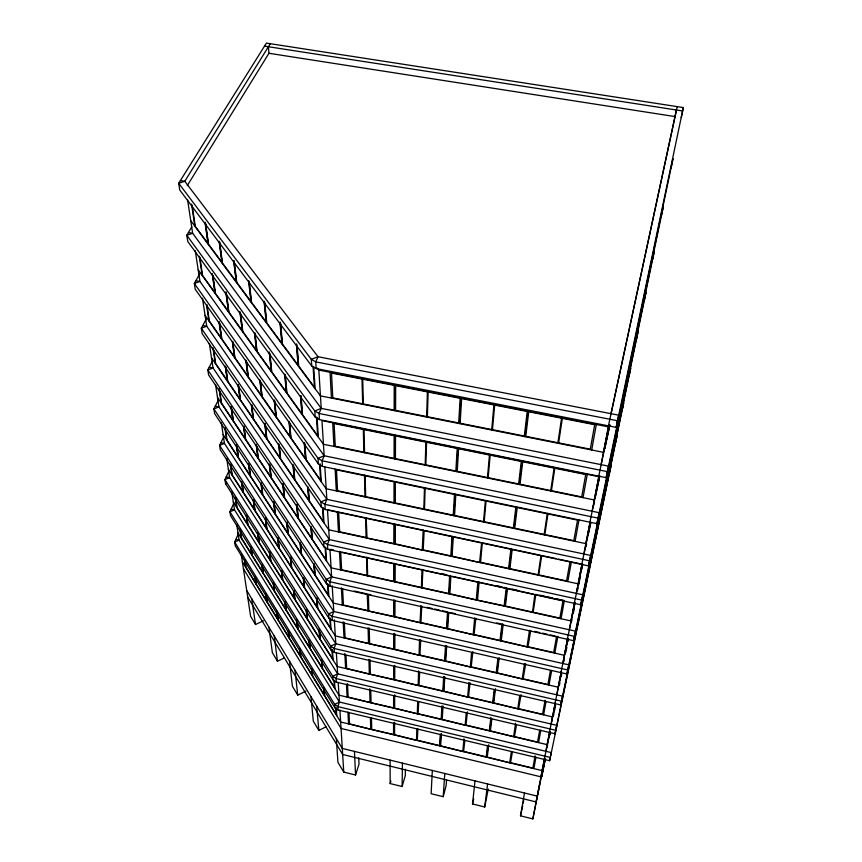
<?xml version="1.0" encoding="UTF-8"?>
<svg xmlns="http://www.w3.org/2000/svg" width="862" height="862" viewBox="0 0 862 862"><rect width="100%" height="100%" fill="white"/><g stroke="black" fill="none" stroke-linecap="round" stroke-linejoin="round"><path stroke-width="1.29" d="M393.568 723.186L393.546 734.499L371.479 729.435M393.622 695.796L393.6 707.864L370.811 702.724M393.675 666.401L393.654 679.439L370.1 674.224M393.74 633.656L393.708 649.021L369.345 643.731M393.805 599.898L393.772 616.405L368.527 611.039M393.945 524.322L393.912 543.534L366.706 538.028M394.053 734.887L394.085 723.099M394.117 708.273L394.149 695.569M394.193 679.859L394.225 666.164M394.268 649.463L394.311 633.462M394.354 616.869L394.387 600.997M394.44 581.828L394.484 563.306M394.537 544.062L394.591 524.053M394.634 503.225L394.688 481.535M394.753 458.929L394.807 435.353M394.871 410.732L394.936 385.002M394.602 722.184L394.559 734.747L416.755 740.361M394.688 694.707L394.645 708.122L417.564 713.844M394.785 665.356L394.731 679.687L418.426 685.527M394.882 633.915L394.828 649.28L419.352 655.239M394.99 600.157L394.936 616.664L420.354 622.752M395.227 524.592L395.162 543.803L422.574 550.139M390.12 760.133L390.174 783.569L402.123 786.532L402.435 763.139M405.399 769.26L405.291 775.531L402.123 786.532M416.508 740.038L416.852 728.767M417.305 713.51L417.671 701.474M418.167 685.171L418.598 670.884M419.083 654.861L419.546 639.539M420.063 622.342L420.871 605.598M421.421 587.809L421.981 569.329L422.897 569.911L422.024 587.938M422.261 549.676L423.177 530.173M423.813 509.388L424.481 487.752M425.171 465.189L425.882 441.646M426.636 417.068L427.423 391.37M417.262 740.48L417.887 729.015M418.092 713.973L418.749 701.733M418.975 685.656L419.665 672.446M419.923 655.368L420.699 639.809M420.936 622.881L421.755 606.148M423.199 550.268L424.136 530.787M424.47 509.528L425.149 487.892M425.85 465.329L426.593 441.786M427.358 417.208L428.155 391.51M432.325 770.456L431.129 793.708L443.208 796.703L446.139 785.573L446.516 780.218M440.267 734.381L439.609 745.608L417.531 740.286M441.958 705.859L441.172 719.177L418.372 713.758M443.682 676.713L442.842 690.947L419.255 685.43M445.525 645.466L444.63 660.745L420.214 655.12M451.957 536.746L450.826 555.861L423.533 549.945M440.105 745.986L440.805 734.295M441.689 719.576L442.443 706.969M443.37 691.367L444.253 676.541M445.18 661.186L446.053 646.608M447.109 628.797L448.057 613.011M449.199 593.961L450.298 575.536M451.44 556.389L452.636 536.476M453.875 515.745L455.168 494.152M456.515 471.633L457.916 448.143M459.392 423.598L460.922 397.932M441.387 733.39L440.633 745.856L463.077 751.535M443.036 706.118L442.228 719.425L465.415 725.222M444.803 676.972L443.941 691.205L467.915 697.121M446.688 645.735L445.762 661.003L470.598 667.037M448.714 612.182L447.723 628.592L473.464 634.755M450.901 576.053L449.835 593.735L476.557 600.017M453.261 537.015L452.108 556.141L479.897 562.552M443.208 796.703L444.781 773.494M462.84 751.211L463.939 738.788M465.178 724.888L466.234 712.949M467.667 696.765L468.928 682.575M470.34 666.66L471.568 652.706M473.206 634.346L474.65 617.989M476.277 599.596L477.85 581.958L478.819 581.785M479.606 562.089L481.664 542.683L541.024 555.387L538.06 575.148M483.496 522.006L485.414 500.456M487.418 477.99L489.508 454.533M491.685 430.041L493.958 404.418M463.594 751.653L464.887 740.286M465.954 725.351L467.441 711.872M468.475 697.25L470.049 682.833M471.169 667.166L472.85 651.704M474.057 634.885L475.856 618.259M477.516 599.866L479.1 582.227L506.242 588.175L504.151 605.76L477.171 600.157M480.533 562.692L482.311 542.823M484.164 522.146L486.103 500.596M488.118 478.13L490.219 454.683M492.417 430.181L494.713 404.558M488.248 789.086L484.713 806.983L472.516 803.955L475.005 780.886M487.536 745.716L486.211 756.847L463.875 751.459M490.898 717.41L489.325 730.631L466.245 725.136M494.185 689.762L492.655 702.605L468.777 697.024M497.87 658.708L496.221 672.608L471.482 666.919M510.854 549.353L508.591 568.37L480.888 562.369M486.707 757.235L488.086 745.63M489.832 731.03L491.329 718.509M493.183 703.026L494.788 689.535M496.76 673.06L498.484 658.579M500.596 640.886L502.632 623.894M504.733 606.255L506.921 587.938L504.367 587.378M509.194 568.898L511.565 549.083M514.021 528.46L516.586 506.964M519.269 484.541L522.06 461.138M524.98 436.678L528.04 411.099M488.743 744.725L487.256 757.105L509.948 762.838M491.836 718.994L490.403 730.879L513.86 736.741M495.467 688.738L493.764 702.875L518.04 708.855M499.195 657.717L497.374 672.877L522.512 678.987M503.192 624.379L501.242 640.681L527.318 646.92M512.168 549.633L509.884 568.651L537.802 574.695M484.713 806.983L487.59 783.967M509.733 762.525L511.392 751.427M513.633 736.407L515.595 723.24M517.803 708.499L519.721 695.688M522.264 678.609L524.527 663.492M527.059 646.522L529.494 630.262M532.49 612.408L534.849 594.446M544.105 534.817L547.316 513.364M550.667 490.995L554.169 467.635M557.822 443.23L561.647 417.693M510.476 762.967L512.448 751.686M514.409 736.87L516.5 724.823M518.601 708.984L521.047 694.675M523.094 679.116L525.712 663.762M527.921 647.06L530.723 630.542M533.115 612.548L535.862 594.284M538.718 575.288L541.692 555.537L555.893 558.576M544.784 534.957L548.016 513.515M551.378 491.146L554.891 467.786M558.565 443.37L562.412 417.833M539.687 784.517L532.856 818.9L520.508 815.84L524.495 792.997M523.212 803.168L523.676 800.529M535.065 755.823L532.856 768.096L510.778 762.773M539.666 730.286L537.543 742.085L514.711 736.665M545.075 700.256L542.543 714.286L518.924 708.758M550.398 670.701L547.909 684.514L523.428 678.879M556.583 636.328L553.663 652.534L528.266 646.791M569.965 562.002L566.56 580.923L539.095 574.976M533.869 768.602L535.959 757.105M538.578 742.613L540.84 730.2M543.62 714.835L546.055 701.442M549.019 685.085L551.637 670.711M554.816 653.137L557.886 636.264M561.065 618.733L564.362 600.523L555.3 598.54M567.799 581.591L571.377 561.884M575.105 541.368L578.984 519.969M583.035 497.654L587.27 474.337M591.688 449.975L596.31 424.481M544.224 759.411L550.085 731.957M549.406 732.452L555.516 702.649M554.966 703.586L561.496 672.446M560.925 672.619L568.08 638.537M567.336 639.292L575.148 602.603M574.254 603.346L582.658 563.931M581.742 564.438L590.739 522.35M589.877 522.2L599.715 475.727M598.734 476.169L609.553 425.225M608.421 425.839L677.176 106.619M532.856 818.9L544.375 759.12M545.872 751.298L549.547 732.258M551.13 724.026L555.074 703.532M556.744 694.826L561.237 671.541M562.789 663.492L567.605 638.44M569.276 629.766L574.48 602.743M576.29 593.379L581.915 564.147M583.865 553.997L589.974 522.264M592.108 511.231L598.756 476.675L321.968 420.602L324.155 455.739L322.097 460.793L322.453 466.428L596.946 523.676L663.374 206.287L661.499 215.457M601.073 464.629L608.356 426.852L318.843 370.078L317.302 368.02M543.728 763.161L544.472 759.314M548.76 737.085L549.719 732.097M554.126 709.211L555.3 703.101M559.88 679.364L561.399 671.498M566.054 647.319L567.562 639.507M572.702 612.828L574.717 602.387M579.878 575.59L582.162 563.737M587.647 535.28L590.319 521.413M596.095 491.491L599.09 475.932M605.296 443.758L608.734 425.893M545.096 759.4L541.702 776.899L545.463 758.474M611.029 413.717L676.444 110.002M236.824 525.152L239.086 540.14L234.669 542.069L235.24 545.732L334.909 707.788L338.076 709.997L549.633 760.704L550.29 757.439L337.861 706.614L334.682 704.394L234.669 542.069L238.558 533.298M231.813 492.073L234.507 509.841L229.949 511.78L230.553 515.67L333.023 679.881L336.288 682.122L555.009 733.777L555.71 730.276L336.061 678.513L332.775 676.261L229.949 511.78L233.936 502.999M226.771 458.767L229.637 477.656L224.928 479.628L225.575 483.754L330.997 650.056L334.381 652.34L560.763 704.944L561.518 701.194L334.133 648.472L330.739 646.188L224.928 479.628L229.044 470.835M221.329 422.8L224.454 443.424L219.584 445.406L220.273 449.802L328.831 618.119L332.333 620.435L566.948 673.998L567.746 669.968L332.064 616.287L328.551 613.97L219.584 445.406L223.808 436.668M215.522 384.441L218.926 406.939L213.895 408.922L214.627 413.62L326.515 583.833L330.135 586.192L573.586 640.692L574.458 636.35L329.844 581.731L326.213 579.372L213.895 408.922L218.258 400.205M581.861 599.499L582.798 594.802L329.349 539.58L213.033 367.955L207.817 369.96L208.604 374.97L324.015 546.939L327.775 549.32L580.762 604.768L581.699 600.081L327.463 544.515L323.692 542.123L207.817 369.96L212.321 361.264M589.64 560.537L590.664 555.44L326.849 499.335L206.718 326.235L201.309 328.239L202.15 333.616L321.31 507.104L325.222 509.528L588.52 565.892L589.543 560.796L324.888 504.324L320.966 501.899L201.309 328.239L206.611 318.412M596.946 523.676L598.056 518.137L322.097 460.793L318.013 458.336L194.327 283.458L199.833 273.707M607.29 472.171L608.497 466.126L321.214 408.372L192.646 233.279L186.806 235.272L187.776 241.5L315.223 417.133L319.446 419.611L606.137 477.677L607.333 471.633L319.059 413.48L314.802 410.991L186.806 235.272L191.849 226.771M270.302 43.703L184.78 181.289L178.693 183.283L179.738 189.996L311.764 366.07L316.171 368.57L616.179 427.358L617.494 420.742L315.751 361.868L311.311 359.357L178.693 183.283L266.401 43.1L683.307 107.567L681.26 117.555M550.635 755.877L551.292 752.591L339.412 702.034L334.682 704.394L334.909 707.788M556.033 728.853L556.733 725.351L337.667 673.858L332.775 676.261L333.023 679.881M561.808 699.933L562.563 696.173L335.803 643.752L330.739 646.188L330.997 650.056M568.004 668.901L568.812 664.861L333.799 611.492L328.551 613.97L328.831 618.119M574.674 635.509L575.536 631.156L331.654 576.861L326.213 579.372L326.515 583.833M598.088 518.245L599.198 512.696L324.155 455.739L318.013 458.336L318.39 463.982L322.453 466.428M617.343 421.798L618.668 415.172L318.013 356.728L311.311 359.357L311.764 366.07M609.488 473.098L610.942 465.997L549.633 760.704M615.651 442.551L617.16 435.213L555.009 733.777M622.181 410.226L623.732 402.629L560.763 704.944M629.098 375.961L630.704 368.085L566.948 673.998M636.447 339.563L638.117 331.407L573.586 640.692M644.259 300.838L645.994 292.369L580.762 604.768M652.599 259.559L654.398 250.756L588.52 565.892M671.035 168.241L672.985 158.673L606.137 477.677M544.849 758.388L540.959 776.834L341.05 728.455L243.418 568.726M549.859 734.683L550.409 732.043M545.161 758.571L536.121 801.94L342.667 754.476L247.706 597.054M616.179 427.358L683.307 107.567M567.735 639.421L564.362 655.292L333.282 603.077L223.107 434.523M571.366 622.321L571.926 619.681M573.327 613.108L574.448 607.839M567.659 641.274L568.22 638.645M561.55 671.476L558.22 687.208L335.318 635.897L228.365 469.294M567.961 641.253L568.521 638.623M563.726 661.908L564.287 659.268M565.688 652.685L566.894 647.308M558.899 685.355L559.46 682.726M561.14 676.745L561.69 674.116M551.949 720.751L552.51 718.111M554.632 707.777L555.3 704.954M559.373 685.376L559.934 682.747M549.87 731.827L547.154 744.649L338.992 695.16L237.966 532.727M554.04 712.098L554.589 709.469M553.296 716.494L553.964 713.574M554.212 711.84L555.602 705.256M544.568 759.217L542.155 770.606L340.652 722L242.362 561.733M547.068 747.354L547.618 744.725M549.568 735.501L550.128 732.862M599.467 475.738L594.274 499.96L323.444 444.275L198.163 269.741M593.476 505.951L594.037 503.322M595.448 496.738L599.489 477.354M590.459 522.156L585.858 543.642L326.192 488.765L205.07 315.341M585.654 546.648L586.214 544.019M588.455 533.503L590.707 522.986M582.41 563.759L578.122 583.822L328.745 529.807L211.492 357.795M586.052 546.659L586.613 544.03M577.066 590.621L577.626 587.992M578.187 585.363L579.307 580.094M581.548 569.567L582.669 564.298M574.663 603.605L570.978 620.931L331.094 567.81L217.493 397.436M577.465 590.448L578.025 587.819M578.585 585.179L580.546 575.967M609.262 425.322L603.443 452.324L320.438 395.884L190.739 220.65M604.715 448.359L609.509 426.033M604.833 448.423L609.919 424.74M520.508 815.84L522.706 805.744M472.516 803.955L473.734 798.977M390.174 783.569L390.895 781.134M336.309 738.551L337.947 762.364L343.755 772.083L355.564 775.003L359.001 764.131L358.732 757.817M338.195 682.359L339.412 702.034L337.861 706.614L338.076 709.997M336.352 652.717L337.667 673.858L336.061 678.513L336.288 682.122M334.316 619.767L335.803 643.752L334.133 648.472L334.381 652.34M332.204 585.761L333.799 611.492L332.064 616.287L332.333 620.435M329.941 549.169L331.654 576.861L329.844 581.731L330.135 586.192M327.495 509.69L329.349 539.58L327.463 544.515L327.775 549.32M324.845 466.978L326.849 499.335L324.888 504.324L325.222 509.528M318.843 370.078L321.214 408.372L319.059 413.48L319.446 419.611M225.575 483.754L226.404 481.955M187.205 185.729L268.944 53.282L268.416 46.742M362.665 404.31L361.997 378.537M363.365 404.45L362.719 378.677M363.893 452.593L363.29 428.964M364.572 452.733L363.979 429.104M365.035 496.965L364.475 475.231M365.682 497.105L365.132 475.371M365.563 517.836L366.081 537.899M367.05 575.762L366.576 557.197M367.643 575.902L367.18 557.326M310.977 696.69L313.305 721.149L318.843 730.426L325.933 726.849M289.535 661.251L292.412 686.217L297.746 695.128L305.891 691.119M268.966 627.245L272.349 652.663L277.467 661.219L284.352 657.921M241.371 555.236L250.616 616.308L255.508 624.497L263.427 620.823M329.349 539.58L323.692 542.123L324.015 546.939M326.849 499.335L320.966 501.899L321.31 507.104M321.214 408.372L314.802 410.991L315.223 417.133M264.505 46.128L682.596 110.961M268.944 53.282L675.151 116.607M180.417 180.524L184.78 181.289L318.013 356.728L315.751 361.868L316.171 368.57M188.444 232.514L192.646 233.279L187.593 199.865M195.879 280.689L199.941 281.454L324.155 455.739M202.796 325.48L206.718 326.235L202.473 298.22M361.652 378.989L331.514 373.084L332.786 397.845L362.299 403.728M363.096 379.28L394.214 385.379L394.16 410.086L363.71 404.019M427.046 391.822L395.658 385.67L395.583 410.366L426.291 416.486M428.511 392.113L460.146 398.319L458.692 422.951L427.724 416.777M493.549 404.871L461.633 398.61L460.136 423.242L491.362 429.459M495.036 405.162L527.221 411.476L524.312 436.032L492.827 429.75M561.194 418.135L528.729 411.767L525.777 436.323L557.531 442.648M562.703 418.436L594.694 424.707L590.287 449.177L559.007 442.949M209.24 367.212L213.033 367.955L209.326 343.453M362.956 429.384L334.1 423.533L335.275 446.247L363.548 452.054M364.335 429.664L394.117 435.698L394.074 458.336L364.895 452.334M425.526 442.055L395.507 435.978L395.432 458.616L424.837 464.661M426.927 442.346L457.183 448.477L455.847 471.029L426.216 464.941M489.11 454.942L458.595 448.757L457.237 471.32L487.105 477.462M490.532 455.233L521.284 461.461L518.622 483.938L488.506 477.742M553.738 468.044L522.728 461.752L520.023 484.228L550.387 490.467M555.182 468.335L585.718 474.52L581.688 496.9L551.799 490.758M215.263 406.196L218.926 406.939L331.654 576.861M220.898 442.691L224.454 443.424L333.799 611.492M364.152 475.608L336.482 469.844L337.559 490.737L364.701 496.469M365.477 475.889L394.031 481.847L393.988 502.665L365.994 496.749M424.126 488.118L395.356 482.117L395.292 502.934L423.501 508.892M425.472 488.398L454.468 494.454L453.24 515.185L424.815 509.173M485.037 500.822L455.815 494.734L454.565 515.465L483.205 521.51M486.405 501.113L515.853 507.255L513.396 527.889L484.541 521.79M546.907 513.73L517.222 507.546L514.743 528.18L543.825 534.321M548.297 514.021L577.508 520.12L573.812 540.657L545.183 534.612M226.189 476.923L229.637 477.656L335.803 643.752M328.734 509.959L423.824 530.302M425.138 530.583L480.403 542.413M558.468 559.126L580.6 563.856M365.757 537.435L339.66 531.789L338.669 512.491M231.156 509.108L234.507 509.841L337.667 673.858M331.127 549.428L333.508 549.956M441.484 573.607L446.527 574.706M496.706 585.707L501.813 586.817M512.071 589.069L517.211 590.201M539.741 595.136L544.935 596.267M547.521 596.838L552.704 597.969M341.977 552.176L366.275 557.509M367.503 557.768L393.869 563.554L393.837 581.333L367.934 575.601M421.658 569.642L395.098 563.823L395.044 581.602L421.13 587.378M422.897 569.911L449.652 575.773L448.606 593.465L422.337 587.647M452.184 576.333L477.85 581.958M533.546 594.155L507.513 588.455L505.401 606.04L532.22 611.977M536.121 594.726L563.015 600.62L559.869 618.097L533.481 612.257M235.843 539.429L239.086 540.14L339.412 702.034M366.738 575.331L341.621 569.771L340.695 551.895M354.25 591.041L367.223 593.94L367.945 610.91M370.94 594.78L368.397 594.209L368.807 610.759M426.905 607.301L432.056 608.453M434.642 609.035L439.792 610.188M442.368 610.759L447.518 611.912L446.548 628.323L421.238 622.612M450.018 612.473L455.201 613.636M496.749 622.935L501.975 624.099L500.035 640.412L474.391 634.615M534.602 631.404L539.774 632.568M542.36 633.139L547.532 634.303M550.118 634.874L555.29 636.037M367.654 610.501L343.432 605.027L342.58 588.434M368.785 643.602L345.112 637.837L344.315 622.375M369.561 674.095L346.686 668.449L346.007 655.325M552.499 716.915L337.214 666.52L233.311 501.975M370.294 702.605L348.151 697.067L347.461 683.566M370.972 729.317L349.53 723.886L348.948 712.497M537.241 796.111L342.289 748.431L246.704 590.459M318.39 463.982L195.221 289.233L194.327 283.458L199.941 281.454L195.286 250.734M366.199 517.976L367.007 537.705M192.172 205.393L195.297 226.404L208.001 243.569L205.037 222.536M199.919 257.555L202.592 275.538L214.918 292.703L212.203 273.437M206.934 304.728L209.369 321.149L221.34 338.281L219.023 321.871M213.636 349.864L215.683 363.624L227.299 380.67L225.241 366.027M219.713 390.788L221.566 403.254L232.869 420.193L230.994 406.886M225.219 427.821L227.072 440.32L238.074 457.14L236.317 444.684M230.736 464.974L232.234 475.07L242.944 491.739L241.522 481.686M235.552 497.428L237.082 507.707L247.513 524.215L246.252 515.271M240.466 530.507L241.651 538.416L251.812 554.762L250.702 546.896M244.84 559.912L245.95 567.379L255.863 583.542L254.99 577.357M191.558 204.111L194.844 226.2M199.327 256.283L202.15 275.301M206.589 305.083L208.938 320.88M212.936 347.688L215.263 363.322M219.034 388.654L221.157 402.931M224.928 428.263L226.674 439.976M230.273 464.198L231.846 474.714M235.229 497.449L236.694 507.33M239.959 529.214L241.274 538.039M244.614 560.505L245.584 566.991M251.715 598.745L255.508 624.497M205.587 223.258L208.539 244.291L221.9 262.328L219.12 241.285M212.914 275.452L215.446 293.436L228.387 311.451L225.844 292.207M219.541 322.603L221.846 339.003L234.389 356.965L232.395 341.848M225.736 366.749L227.794 381.392L239.981 399.257L238.052 384.657M231.479 407.607L233.343 420.915L245.185 438.65L243.601 426.722M236.964 446.645L238.537 457.851L250.034 475.447L248.45 463.433M242.157 483.657L243.396 492.45L254.581 509.873L253.266 499.874M246.704 515.972L247.954 524.915L258.848 542.166L257.673 533.276M251.144 547.585L252.243 555.462L262.856 572.519L261.822 564.696M255.249 576.818L256.283 584.231L266.627 601.094L265.658 593.724M205.231 222.321L208.345 244.442M212.752 275.797L215.252 293.543M219.25 321.989L221.653 339.078M225.596 367.137L227.611 381.446M231.156 406.702L233.16 420.936M236.899 447.475L238.354 457.851M241.931 483.27L243.213 492.428M246.467 515.562L247.782 524.883M250.842 546.637L252.07 555.408M255.206 577.723L256.111 584.167M219.681 242.039L222.45 263.082L236.21 281.658L233.624 260.615M226.555 294.244L228.926 312.206L242.233 330.749L239.873 311.516M232.762 341.341L234.917 357.719L247.814 376.177L245.842 360.144M238.558 385.4L240.487 400L252.997 418.35L251.37 405.108M243.924 426.13L245.67 439.394L257.813 457.593L256.186 444.383M249.107 465.502L250.519 476.18L262.307 494.206L261.003 483.582M253.73 500.606L255.055 510.595L266.509 528.449L265.291 518.504M257.964 532.727L259.3 542.888L270.452 560.537L269.364 551.702M262.263 565.407L263.298 573.23L274.148 590.675L273.2 582.917M266.25 595.664L267.058 601.795L277.629 619.035L276.734 611.718M219.498 242.394L222.245 263.222M226.049 292.035L228.721 312.303M232.632 342.031L234.712 357.784M238.235 384.474L240.282 400.043M243.774 426.507L245.476 439.404M248.795 464.543L250.325 476.169M253.493 500.154L254.861 510.573M257.9 533.578L259.117 542.844M261.962 564.459L263.115 573.165M266.035 595.33L266.886 601.719M274.213 635.919L277.467 661.219M233.85 260.432L236.565 282.564M240.282 312.917L242.578 331.611M246.209 361.286L248.137 377.006M251.564 404.914L253.299 419.137M256.531 445.514L258.115 458.347M261.175 483.377L262.598 494.939M265.518 518.795L266.789 529.149M269.59 552.014L270.722 561.216M273.351 582.68L274.407 591.332M276.95 612.052L277.887 619.659M234.205 261.391L236.781 282.434L250.961 301.592L248.59 280.549M240.595 313.574L242.793 331.525L256.499 350.618L254.473 332.689M246.392 360.919L248.353 376.953L261.617 395.938L259.807 379.948M251.736 404.558L253.514 419.115L266.358 437.961L264.72 423.447M256.865 446.462L258.32 458.347L270.776 477.031L269.289 463.885M261.337 483.011L262.802 494.96L274.892 513.45L273.545 501.565M265.615 518.008L266.983 529.193L278.728 547.478L277.672 538.114M269.838 552.434L270.916 561.27L282.327 579.35L281.335 570.569M273.653 583.639L274.601 591.397L285.71 609.251L284.837 601.547M277.025 611.223L278.07 619.746L288.878 637.374L288.134 630.725M249.183 281.346L251.553 302.39L266.175 322.129L264.02 301.107M255.055 333.486L257.07 351.405L271.185 371.069L269.224 351.911M260.367 380.745L262.167 396.725L275.818 416.26L274.181 400.324M265.27 424.244L266.897 438.747L280.096 458.11L278.62 443.661M269.817 464.661L271.293 477.807L284.083 496.986L282.747 483.905M274.051 502.341L275.387 514.215L287.789 533.19L286.712 522.684M278.167 538.879L279.223 548.243L291.248 566.981L290.3 557.682M281.82 571.334L282.801 580.094L294.492 598.605L293.726 591.149M285.3 602.29L286.162 609.994L297.53 628.258L296.743 620.629M288.587 631.458L289.33 638.106L300.385 656.122L299.707 649.539M248.967 281.68L251.316 302.497M254.732 332.818L256.833 351.48M260.173 381.09L261.94 396.768M264.936 423.307L266.67 438.758M269.634 465.017L271.077 477.796M273.879 502.686L275.183 514.183M277.855 537.899L279.008 548.189M281.572 570.892L282.596 580.029M285.063 601.891L285.968 609.908M288.425 631.717L289.136 638.009M294.998 670.28L297.746 695.128M264.408 302.25L266.53 323.056M269.623 353.323L271.53 371.953M274.418 400.173L276.142 417.1M278.976 444.814L280.419 458.918M282.962 483.776L284.385 497.762M286.917 522.512L288.08 533.934M290.494 557.488L291.539 567.702M293.974 591.526L294.772 599.295M296.851 619.649L297.799 628.926M299.879 649.291L300.644 656.769M264.634 301.937L266.778 322.959L281.863 343.324L279.945 322.334M269.946 354.002L271.778 371.888L286.313 392.145L284.686 374.302M274.762 401.132L276.379 417.068L290.429 437.174L288.975 421.292M279.31 445.783L280.656 458.918L294.222 478.83L292.918 464.456M283.415 486.017L284.611 497.783L297.746 517.48L296.56 504.475M287.1 522.167L288.307 533.977L301.032 553.436L300.084 543.006M290.666 557.143L291.755 567.767L304.092 586.979L303.252 577.755M294.093 590.675L294.976 599.381L306.947 618.334L306.161 609.703M297.228 621.383L298.004 629.023L309.63 647.718L308.941 640.154M300.041 648.978L300.838 656.876L312.152 675.302L311.559 668.793M280.592 323.185L282.488 344.175L298.058 365.186L296.399 344.24M285.3 375.153L286.927 392.986L301.915 413.868L300.504 396.089M289.567 422.132L291.011 438.004L305.46 458.703L304.211 442.896M293.489 465.286L294.793 479.66L308.747 500.132L307.723 487.138M297.239 506.597L298.295 518.299L311.796 538.534L310.87 526.908M300.612 543.825L301.56 554.244L314.619 574.221L313.8 563.877M303.769 578.553L304.609 587.776L317.259 607.484L316.537 598.336M306.667 610.501L307.454 619.131L319.716 638.548L318.983 629.228M309.426 640.929L310.115 648.493L322.022 667.641L321.429 660.152M312.033 669.558L312.615 676.067L324.187 694.934L323.573 687.197M280.215 322.183L282.219 344.25M284.977 374.453L286.658 393.029M289.341 422.455L290.753 438.025M293.263 465.609L294.545 479.638M296.797 504.356L298.058 518.256M300.299 542.844L301.323 554.191M303.456 577.572L304.383 587.701M306.527 611.33L307.228 619.035M309.189 640.509L309.9 648.396M311.85 669.785L312.41 675.959M316.677 706.107L318.843 730.426M297.164 346.427L298.705 366.07L314.436 387.318L313.046 366.425M301.043 395.69L302.54 414.741L317.669 435.816L316.419 417.068M304.825 443.758L306.064 459.565L320.642 480.425L319.597 464.704M308.305 488L309.329 500.984L323.39 521.607L322.442 507.406M311.441 527.76L312.356 539.375L325.933 559.74L325.082 546.917M314.35 564.718L315.169 575.051L328.293 595.136L327.528 583.596M317.065 599.165L317.787 608.303L330.491 628.096L329.887 619.035M319.597 631.372L320.233 639.367L332.549 658.859L331.924 649.625M322.032 662.199L322.517 668.438L334.467 687.639L333.971 680.226M324.166 689.277L324.672 695.709L336.255 714.609L335.835 708.241M296.679 344.11L298.424 366.135M300.795 396.251L302.26 414.762M304.48 442.777L305.805 459.565M307.971 486.998L309.07 500.951M311.107 526.768L312.098 539.321M314.027 563.726L314.921 574.986M316.753 598.163L317.55 608.216M319.199 629.088L319.996 639.259M321.677 660.518L322.291 668.319M323.918 688.878L324.446 695.58M313.693 366.77L315.147 388.73M317.044 417.423L318.347 437.174M320.104 463.767L321.3 481.75M323.013 507.761L324.015 522.878M325.653 547.629L326.536 560.968M328.077 584.317L328.875 596.332M330.318 618.065L331.051 629.26M332.42 649.916L333.088 659.99M334.478 681.023L334.984 688.727M336.245 707.724L336.773 715.675M339.919 710.116L343.755 772.083M330.06 372.276L331.417 398.072M332.71 422.768L333.95 446.43M335.146 469.122L336.288 490.898M337.387 511.812L338.454 531.919M339.466 551.26L340.447 569.879M341.384 587.819L342.3 605.113M343.173 621.793L344.024 637.902M344.832 653.45L345.63 668.492M346.459 684.309L347.127 697.099M347.914 712.034L348.539 723.908M354.454 751.405L355.564 775.003M368.096 627.805L368.494 643.214M368.914 659.344L369.292 673.739M369.679 688.803L370.024 702.261M370.423 717.637L370.714 728.993M369.238 628.064L369.615 643.472M370.013 659.602L370.369 673.987M370.768 690.397L371.069 702.508M371.447 717.884L371.727 729.241"/></g></svg>
